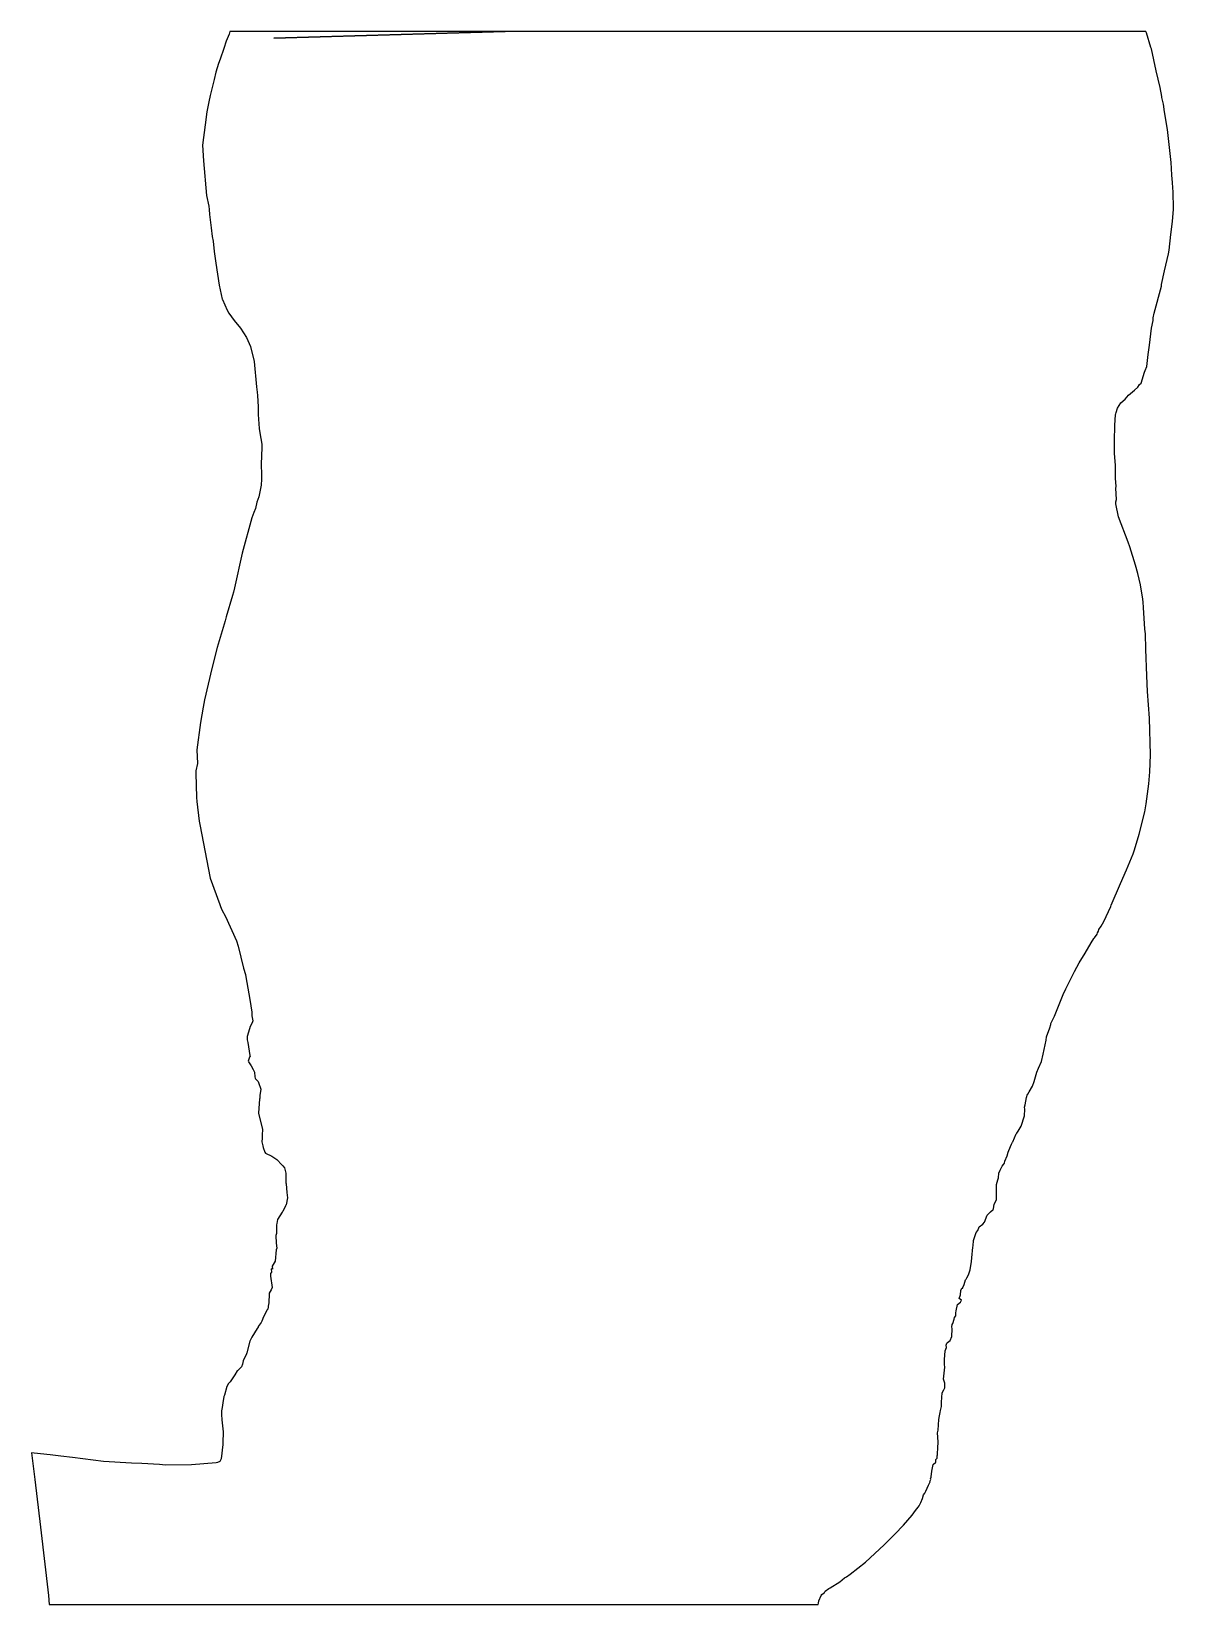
# Model space of a CAD drawing. Extents: x 12 to 143, y 0 to 181.
import ezdxf

# ---------------------------------------------------------------- set-up
doc = ezdxf.new("R2010")
doc.units = 0
doc.layers.add('25_75000', color=7, linetype='CONTINUOUS')

msp = doc.modelspace()

# ---------------------------------------------------------------- linework, layer by layer
at = {"layer": '25_75000', "color": 5}
msp.add_lwpolyline([(43.804, 180.79102), (34.835, 180.79001), (34.763, 180.48901), (34.414, 179.66301), (34.171, 178.839), (33.75, 177.62701), (33.558, 177.10701), (33.254, 176.12701), (33.028, 175.27301), (32.58, 173.42201), (32.434, 172.72401), (32.211, 171.552), (31.996, 170.067), (31.721, 167.72501), (31.802, 165.91901), (32.155, 161.94), (32.42, 160.735), (32.483, 160.34801), (32.505, 159.77701), (32.694, 158.23401), (32.832, 157.22301), (32.931, 156.69701), (33.035, 155.49701), (33.229, 154.16701), (33.619, 151.64001), (33.966, 150.024), (33.984, 149.97301), (34.551, 148.76601), (34.719, 148.431), (35.335, 147.57701), (36.069, 146.69101), (36.773, 145.619), (37.238, 144.60501), (37.632, 142.87401), (37.928, 139.936), (38.001, 139.347), (38.034, 138.957), (38.089, 137.666), (38.114, 136.76601), (38.205, 135.181), (38.281, 134.68701), (38.523, 133.356), (38.537, 132.972), (38.465, 131.058), (38.467, 129.83301), (38.483, 129.36101), (38.434, 128.63901), (38.184, 127.30401), (37.951, 126.704), (37.805, 125.97101), (37.588, 125.50101), (37.39, 124.912), (36.281, 120.825), (35.371, 116.86301), (35.268, 116.357), (35.14, 115.99001), (34.43, 113.51), (34.29, 113.066), (33.374, 109.992), (32.786, 107.57301), (31.942, 103.98601), (31.779, 103.14001), (31.464, 101.383), (31.053, 98.25001), (31.109, 96.67001), (30.947, 95.83), (30.947, 95.539), (31.003, 92.77), (31.053, 92.29101), (31.329, 90.051), (31.398, 89.65601), (32.573, 83.482), (33.697, 80.442), (33.757, 80.232), (33.936, 79.845), (34.339, 79.083), (35.629, 76.26801), (35.814, 75.68501), (36.432, 73.15), (36.63, 72.428), (36.671, 72.135), (37.143, 69.55), (37.369, 68.08801), (37.393, 67.68301), (37.505, 67.093), (37.419, 66.858), (37.184, 66.43), (36.974, 65.775), (36.825, 65.279), (36.833, 64.902), (36.903, 64.611), (37.007, 64.08601), (37.146, 63.124), (37.158, 63.106), (37.178, 62.982), (37.118, 62.921), (36.94, 62.464), (36.984, 62.375), (37.292, 61.919), (37.543, 61.503), (37.695, 61.192), (37.732, 60.646), (37.755, 60.486), (37.786, 60.427), (38.106, 60.102), (38.145, 60.019), (38.398, 59.238), (38.285, 58.507), (38.277, 58.283), (38.289, 58.196), (38.264, 58.102), (38.175, 57.07), (38.141, 56.481), (38.583, 54.589), (38.568, 54), (38.578, 53.608), (38.529, 53.192), (38.647, 52.707), (38.67, 52.536), (38.883, 51.979), (38.948, 51.869), (39.689, 51.528), (40.234, 51.16), (40.824, 50.554), (40.93, 50.428), (41.142, 50.209), (41.27, 49.577), (41.286, 49.535), (41.288, 48.486), (41.31, 48.368), (41.382, 47.344), (41.473, 46.765), (41.324, 45.939), (41.302, 45.921), (41.264, 45.82), (40.957, 45.189), (40.855, 45.083), (40.336, 44.259), (40.245, 43.788), (40.202, 43.637), (40.215, 43.006), (40.194, 42.634), (40.146, 42.435), (40.156, 41.553), (40.238, 40.949), (40.164, 40.758), (40.049, 39.468), (39.695, 38.911), (39.739, 38.539), (39.616, 38.586), (39.651, 38.213), (39.51, 38.033), (39.514, 37.874), (39.53, 37.731), (39.722, 36.449), (39.598, 36.165), (39.382, 35.775), (39.318, 34.593), (39.296, 34.521), (39.213, 33.938), (39.153, 33.861), (38.717, 33.074), (38.698, 33.061), (38.529, 32.581), (38.451, 32.419), (38.111, 31.974), (38.086, 31.89), (38, 31.73), (37.356, 30.744), (37.162, 30.278), (36.785, 28.941), (36.734, 28.687), (36.577, 28.449), (36.382, 27.998), (36.322, 27.822), (36.307, 27.636), (36.174, 27.335), (35.765, 26.911), (35.704, 26.884), (35.421, 26.424), (34.956, 25.719), (34.869, 25.595), (34.689, 25.397), (34.49, 25.054), (34.237, 24.068), (34.173, 23.913), (34.034, 23.202), (33.954, 22.656), (33.875, 22.276), (33.893, 22.117), (33.893, 21.833), (33.921, 21.235), (34.083, 19.864), (34.075, 19.439), (34.043, 19.001), (34.055, 18.7), (34.056, 18.398), (33.849, 16.76), (33.702, 16.458), (33.442, 16.348), (33.259, 16.309), (30.429, 16.046), (27.454, 16.036), (26.755, 16.085), (24.737, 16.202), (23.553, 16.251), (20.321, 16.43), (16.75, 16.921), (15.433, 17.058), (14.176, 17.225), (12.333, 17.386), (12.038, 17.426), (12.422, 14.374), (13.084, 8.915), (13.984, 1.052), (14.092, 0.006), (102.496, 0.006), (102.52701, 0.15), (102.55, 0.437), (102.83701, 1.06), (102.91801, 1.177), (103.22601, 1.402), (103.286, 1.546), (103.72501, 1.852), (103.859, 1.928), (104.956, 2.626), (105.497, 3.057), (105.729, 3.203), (106.15701, 3.507), (107.926, 4.867), (110.05601, 6.857), (111.29601, 8.075), (112.28101, 9.126), (113.29501, 10.274), (113.662, 10.83), (113.98501, 11.199), (114.09, 11.363), (114.16401, 11.522), (114.283, 11.726), (114.47201, 12.21), (114.61101, 12.602), (114.755, 12.817), (114.86501, 13.019), (115.17801, 13.728), (115.355, 14.093), (115.33501, 14.142), (115.437, 14.39), (115.40501, 14.444), (115.494, 14.638), (115.48601, 14.729), (115.53101, 14.998), (115.566, 15.347), (115.70801, 16.094), (116.021, 16.385), (116.021, 16.679), (116.15001, 16.82), (116.15001, 17.092), (116.19401, 17.228), (116.19901, 17.264), (116.24901, 18.1), (116.26301, 18.608), (116.28001, 18.671), (116.26601, 18.709), (116.216, 19.733), (116.274, 20.056), (116.36301, 21.289), (116.423, 21.686), (116.51701, 22.066), (116.55301, 22.314), (116.65501, 22.782), (116.65401, 23.223), (116.69501, 23.838), (116.75201, 24.293), (116.94701, 24.712), (116.97001, 24.743), (117.034, 24.907), (117.03201, 25.457), (116.912, 25.913), (117.03201, 27.276), (117.01701, 27.605), (117.02701, 27.688), (117.01401, 27.73), (117.01701, 28.166), (117.09801, 29.152), (117.23801, 29.549), (117.19601, 29.809), (117.26401, 30.046), (117.36101, 30.112), (117.65101, 30.348), (117.83701, 30.813), (117.87601, 31.709), (117.841, 31.933), (117.90401, 32.199), (117.967, 32.297), (118.131, 32.792), (118.17101, 33.013), (118.29301, 33.184), (118.32201, 33.514), (118.357, 33.758), (118.519, 34.502), (118.829, 34.761), (118.96001, 35.006), (118.71001, 35.186), (118.829, 35.609), (118.88801, 36.096), (119.01301, 36.355), (119.065, 36.385), (119.10001, 36.385), (119.11501, 36.432), (119.10901, 36.458), (119.257, 36.788), (119.41601, 37.308), (119.51301, 37.409), (119.592, 37.553), (119.769, 37.915), (119.94601, 38.46), (120.12501, 39.429), (120.16401, 39.853), (120.258, 41.096), (120.30801, 41.238), (120.34, 41.863), (120.661, 42.754), (120.856, 43.008), (120.991, 43.403), (121.41901, 43.732), (121.605, 43.955), (121.90501, 44.76), (122.27801, 45.152), (122.59601, 45.42), (122.645, 45.502), (122.72401, 46.017), (122.97301, 46.519), (123.00401, 46.631), (122.978, 47.72), (123.00401, 48.267), (123.15201, 48.827), (123.22701, 49.057), (123.26, 49.597), (123.39001, 49.917), (123.65401, 50.384), (123.80801, 50.565), (123.895, 50.728), (123.94901, 50.948), (124.204, 51.563), (124.32201, 52.008), (124.38701, 52.188), (124.716, 52.918), (124.801, 53.06), (124.82201, 53.136), (124.867, 53.191), (125.244, 54.1), (125.30801, 54.199), (125.496, 54.407), (125.813, 54.989), (126.19601, 56.174), (126.244, 56.951), (126.22301, 57.159), (126.284, 57.435), (126.44601, 58.282), (126.491, 58.401), (126.522, 58.56), (126.589, 58.663), (126.732, 58.918), (127.12601, 59.58), (127.31601, 60.12), (127.63801, 61.178), (127.82001, 61.644), (128.173, 62.418), (128.36801, 63.253), (128.683, 64.872), (128.724, 65.257), (129.13101, 66.28101), (129.222, 66.686), (129.25, 66.76701), (129.664, 67.617), (130.65001, 70.12901), (130.97501, 70.75401), (131.96501, 72.744), (132.48901, 73.73801), (133.16501, 74.874), (133.86101, 76.07001), (134.177, 76.547), (134.25, 76.619), (134.54601, 77.04501), (134.60501, 77.216), (134.701, 77.39301), (134.76801, 77.578), (135.007, 77.97401), (135.31001, 78.519), (136.11501, 80.23701), (136.16, 80.385), (137.24701, 82.866), (137.92401, 84.455), (138.69301, 86.29401), (138.84601, 86.743), (139.39601, 88.525), (140.02101, 91.116), (140.201, 92.01401), (140.50101, 94.328), (140.61601, 95.714), (140.69501, 97.65301), (140.57901, 101.868), (140.35901, 104.95801), (140.27501, 106.74001), (140.147, 109.798), (140.11301, 111.55801), (140.054, 112.11401), (139.89401, 114.58801), (139.84401, 115.19601), (139.80101, 115.57001), (139.533, 117.205), (139.22701, 118.52), (138.96301, 119.45701), (138.32401, 121.56901), (138.138, 122.11401), (137.02701, 125.01201), (136.714, 126.51301), (136.709, 126.743), (136.78801, 126.995), (136.694, 128.32301), (136.731, 128.51601), (136.65901, 129.46701), (136.65001, 129.905), (136.673, 130.944), (136.55701, 132.30701), (136.54901, 133.757), (136.595, 135.50601), (136.68201, 136.77), (136.692, 136.86301), (136.72501, 137.007), (136.90501, 137.51001), (137.291, 138.09801), (137.78401, 138.548), (138.18001, 139.01401), (138.849, 139.569), (139.229, 139.918), (139.43701, 140.23401), (139.599, 140.388), (140.00101, 141.62901), (140.078, 141.847), (140.263, 142.28801), (140.42101, 143.67001), (140.578, 144.761), (140.80501, 146.692), (140.998, 147.56801), (141.01601, 147.89801), (141.10201, 148.41901), (141.94301, 151.53001), (141.972, 151.707), (142.3, 153.28001), (142.77101, 155.231), (142.828, 155.64801), (143.03201, 157.46101), (143.07201, 157.74301), (143.22, 158.98401), (143.31001, 159.888), (143.341, 160.39101), (143.339, 160.79501), (143.29501, 162.01501), (143.29601, 162.37801), (143.261, 162.80701), (143.233, 163.44601), (143.158, 164.26501), (143.12001, 165.039), (143.065, 165.729), (142.65401, 169.52), (142.289, 171.56601), (142.16901, 172.423), (141.99001, 173.201), (141.98201, 173.311), (141.8, 174.34901), (141.35301, 176.27501), (140.8, 178.79901), (140.74001, 178.94101), (140.22401, 180.63802), (140.15701, 180.789), (106.483, 180.789), (106.327, 180.79701), (106.061, 180.787), (66.526, 180.789), (39.901, 180.024), (66.515, 180.79102), (43.804, 180.79102)], dxfattribs=at)

doc.saveas('drawing.dxf')
